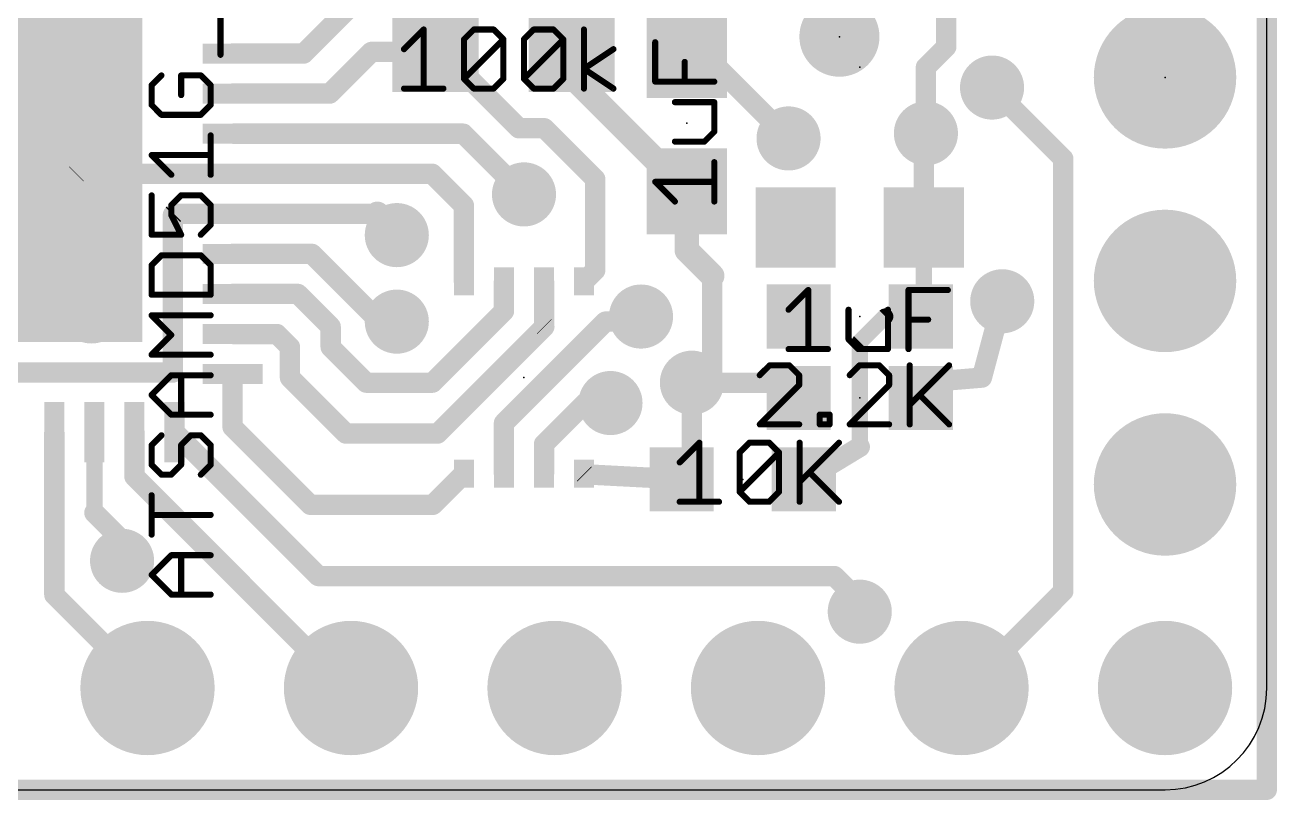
# Model space of a CAD drawing. Extents: x -0.1 to 35.7, y -0.1 to 17.9.
# Drawn here: x 20.06 to 35.69, y -0.13 to 9.54 of the extents above; entities that cross this region are included whole.
import ezdxf

# ---------------------------------------------------------------- set-up
doc = ezdxf.new("R2010")
doc.units = 0
for name, color, linetype in [('1', 12, 'CONTINUOUS'), ('17', 110, 'CONTINUOUS'), ('18', 110, 'CONTINUOUS'), ('20', 53, 'CONTINUOUS'), ('23', 40, 'CONTINUOUS'), ('27', 253, 'CONTINUOUS')]:
    doc.layers.add(name, color=color, linetype=linetype)

# ---------------------------------------------------------------- blocks, each defined once
blk = doc.blocks.new('RECT')
blk.add_solid([(-0.5, -0.5), (0.5, -0.5), (-0.5, 0.5), (0.5, 0.5)])
blk = doc.blocks.new('ROUNDP')
at = {"const_width": 0.5}
blk.add_lwpolyline([(0, -0.25, 1), (0, 0.25, 1), (0, -0.25)], format="xyb", dxfattribs=at)
blk = doc.blocks.new('PIE')
at = {"const_width": 0.5}
blk.add_lwpolyline([(0, -0.25, 1), (0, 0.25, 1), (0, -0.25)], format="xyb", dxfattribs=at)
blk = doc.blocks.new('ROUNDV')
at = {"const_width": 0.5}
blk.add_lwpolyline([(0, -0.25, 1), (0, 0.25, 1), (0, -0.25)], format="xyb", dxfattribs=at)

msp = doc.modelspace()

# ---------------------------------------------------------------- linework, layer by layer
at = {"layer": '1'}
for points, const_width in [([(35.56, 0), (35.56, 17.78)], 0.254), ([(23.5385, 9.1875), (24.7015, 10.3505)], 0.254), ([(31.5595, 9.779), (31.5595, 9.271)], 0.254), ([(31.5595, 9.271), (31.3055, 9.017)], 0.254), ([(22.652, 9.1875), (23.5385, 9.1875)], 0.254), ([(23.864, 8.6875), (24.384, 9.2075)], 0.254), ([(24.384, 9.2075), (25.185, 9.2075)], 0.254), ([(25.185, 9.2075), (25.273, 9.2075)], 0.254), ([(25.273, 9.2075), (26.2255, 8.255)], 0.254), ([(26.885, 9.2075), (26.9485, 8.841)], 0.3048), ([(28.321, 9.1685), (28.5505, 9.1685)], 0.254), ([(28.5505, 9.1685), (29.337, 8.382)], 0.254), ([(31.3055, 9.017), (31.3055, 8.1915)], 0.254), ([(26.9485, 8.841), (28.321, 7.4685)], 0.3048), ([(22.652, 8.6875), (23.864, 8.6875)], 0.254), ([(32.131, 8.763), (33.02, 7.874)], 0.254), ([(22.652, 8.1875), (25.531, 8.1875)], 0.254), ([(25.531, 8.1875), (26.289, 7.4295)], 0.254), ([(26.2255, 8.255), (26.543, 8.255)], 0.254), ([(26.543, 8.255), (27.178, 7.62)], 0.254), ([(31.28, 8.166), (31.3055, 8.1915)], 0.254), ([(31.28, 7.017), (31.28, 8.166)], 0.254), ([(31.3055, 8.001), (31.3055, 8.1915)], 0.254), ([(33.02, 7.874), (33.02, 2.4765)], 0.254), ([(20.705, 7.6875), (19.427, 7.6875)], 0.254), ([(20.705, 7.6875), (20.701, 7.6835)], 0.254), ([(22.652, 7.6875), (20.705, 7.6875)], 0.254), ([(22.652, 7.6875), (25.142, 7.6875)], 0.254), ([(25.142, 7.6875), (25.539, 7.2905)], 0.254), ([(27.178, 7.62), (27.178, 6.4825)], 0.254), ([(28.321, 6.731), (28.321, 7.4685)], 0.3048), ([(25.539, 7.2905), (25.539, 6.3435)], 0.254), ([(21.9075, 7.1755), (21.9195, 7.1875)], 0.254), ([(21.9075, 5.207), (21.9075, 7.1755)], 0.254), ([(21.9195, 7.1875), (22.652, 7.1875)], 0.254), ([(22.652, 7.1875), (24.4595, 7.1875)], 0.254), ([(24.4595, 7.1875), (24.7015, 6.9455)], 0.3048), ([(24.7015, 6.9455), (24.7015, 6.9215)], 0.254), ([(31.026, 6.9595), (31.28, 7.017)], 0.254), ([(31.28, 6.007), (31.28, 7.017)], 0.2032), ([(28.6385, 6.4135), (28.321, 6.731)], 0.3048), ([(22.652, 6.6875), (23.642, 6.6875)], 0.254), ([(23.642, 6.6875), (24.4875, 5.842)], 0.254), ([(27.178, 6.4825), (27.039, 6.3435)], 0.254), ([(26.039, 5.973), (26.039, 6.3435)], 0.254), ([(26.539, 5.7825), (26.539, 6.3435)], 0.254), ([(28.6385, 6.4135), (28.6385, 5.08)], 0.254), ([(22.652, 6.1875), (23.467, 6.1875)], 0.254), ([(23.467, 6.1875), (23.876, 5.7785)], 0.254), ([(25.146, 5.08), (26.039, 5.973)], 0.254), ([(31.242, 5.9055), (31.28, 6.007)], 0.2032), ([(32.004, 5.1435), (32.258, 6.096)], 0.254), ([(24.4875, 5.842), (24.7015, 5.842)], 0.254), ([(26.039, 4.576), (27.305, 5.842)], 0.254), ([(27.305, 5.842), (27.686, 5.842)], 0.254), ([(27.686, 5.842), (27.7495, 5.9055)], 0.254), ([(30.48, 5.588), (30.7975, 5.9055)], 0.2032), ([(30.7975, 5.9055), (31.242, 5.9055)], 0.2032), ([(22.652, 5.6875), (23.205, 5.6875)], 0.254), ([(23.205, 5.6875), (23.368, 5.5245)], 0.254), ([(23.876, 5.7785), (23.876, 5.5245)], 0.254), ([(25.2095, 4.445), (26.543, 5.7785)], 0.254), ([(26.543, 5.7785), (26.539, 5.7825)], 0.254), ([(23.368, 5.5245), (23.368, 5.1435)], 0.254), ([(23.876, 5.5245), (24.3205, 5.08)], 0.254), ([(30.48, 4.279), (30.48, 5.588)], 0.2032), ([(18.927, 5.207), (21.9075, 5.207)], 0.254), ([(22.652, 5.1875), (22.652, 4.526)], 0.254), ([(23.368, 5.1435), (24.0665, 4.445)], 0.254), ([(24.3205, 5.08), (25.146, 5.08)], 0.254), ([(29.503, 5.08), (28.3845, 5.08)], 0.254), ([(28.3845, 4.103), (28.3845, 5.08)], 0.254), ([(28.6385, 5.08), (28.3845, 5.08)], 0.254), ([(29.718, 4.8895), (29.503, 5.08)], 0.254), ([(31.242, 5.08), (32.004, 5.1435)], 0.254), ([(31.242, 4.8895), (31.242, 5.08)], 0.254), ([(26.539, 4.314), (27.051, 4.826)], 0.254), ([(27.051, 4.826), (27.3685, 4.826)], 0.254), ([(26.039, 3.9435), (26.039, 4.576)], 0.254), ([(20.427, 4.4625), (20.427, 2.433)], 0.254), ([(20.927, 4.4625), (20.927, 3.457)], 0.2032), ([(21.427, 4.4625), (21.427, 3.9095)], 0.254), ([(21.927, 4.4625), (23.7225, 2.667)], 0.254), ([(22.652, 4.526), (23.622, 3.556)], 0.254), ([(24.0665, 4.445), (25.2095, 4.445)], 0.254), ([(26.539, 3.9435), (26.539, 4.314)], 0.254), ([(30.48, 4.279), (29.9965, 3.986)], 0.254), ([(28.2575, 3.8735), (28.3845, 4.103)], 0.254), ([(25.1515, 3.556), (25.539, 3.9435)], 0.254), ([(25.513, 3.9175), (25.539, 3.9435)], 0.254), ([(27.039, 3.9435), (27.0455, 3.937)], 0.254), ([(27.0455, 3.937), (28.2575, 3.8735)], 0.254), ([(29.9965, 3.986), (29.7815, 3.8735)], 0.254), ([(21.427, 3.9095), (24.0665, 1.27)], 0.254), ([(23.622, 3.556), (25.1515, 3.556)], 0.254), ([(20.927, 3.457), (21.2725, 3.1115)], 0.254), ([(21.2725, 3.1115), (21.2725, 2.8575)], 0.254), ([(23.7225, 2.667), (30.1625, 2.667)], 0.254), ([(30.1625, 2.667), (30.48, 2.3495)], 0.254), ([(20.427, 2.433), (21.59, 1.27)], 0.254), ([(33.02, 2.4765), (31.8135, 1.27)], 0.254), ([(30.48, 2.3495), (30.48, 2.2225)], 0.254), ([(24.0665, 1.27), (24.13, 1.27)], 0.254), ([(31.8135, 1.27), (31.75, 1.27)], 0.254), ([(0, 0), (35.56, 0)], 0.254)]:
    msp.add_lwpolyline(points, dxfattribs=dict(at, const_width=const_width))
for points, const_width in [([(31.6044, 9.2261, 1), (31.5146, 9.3159)], 0.127), ([(22.652, 9.251, 1), (22.652, 9.124)], 0.127), ([(23.4936, 9.2324, 1), (23.5834, 9.1426)], 0.127), ([(23.5385, 9.124, 1), (23.5385, 9.251)], 0.127), ([(24.384, 9.271, 1), (24.384, 9.144)], 0.127), ([(24.4289, 9.1626, 1), (24.3391, 9.2524)], 0.127), ([(25.185, 9.271, 1), (25.185, 9.144)], 0.127), ([(25.185, 9.144, 1), (25.185, 9.271)], 0.127), ([(25.3179, 9.2524, 1), (25.2281, 9.1626)], 0.127), ([(25.273, 9.144, 1), (25.273, 9.271)], 0.127), ([(26.9601, 9.2205, 1), (26.8099, 9.1945)], 0.1524), ([(28.321, 9.232, 1), (28.321, 9.105)], 0.127), ([(28.5954, 9.2134, 1), (28.5056, 9.1236)], 0.127), ([(28.5505, 9.105, 1), (28.5505, 9.232)], 0.127), ([(31.496, 9.271, 1), (31.623, 9.271)], 0.127), ([(31.369, 9.017, 1), (31.242, 9.017)], 0.127), ([(31.2606, 9.0619, 1), (31.3504, 8.9721)], 0.127), ([(27.0024, 8.8949, 1), (26.8946, 8.7871)], 0.1524), ([(26.8734, 8.828, 1), (27.0236, 8.854)], 0.1524), ([(22.652, 8.751, 1), (22.652, 8.624)], 0.127), ([(23.8191, 8.7324, 1), (23.9089, 8.6426)], 0.127), ([(23.864, 8.624, 1), (23.864, 8.751)], 0.127), ([(32.1759, 8.8079, 1), (32.0861, 8.7181)], 0.127), ([(29.2921, 8.3371, 1), (29.3819, 8.4269)], 0.127), ([(22.652, 8.251, 1), (22.652, 8.124)], 0.127), ([(25.5759, 8.2324, 1), (25.4861, 8.1426)], 0.127), ([(25.531, 8.124, 1), (25.531, 8.251)], 0.127), ([(26.2255, 8.3185, 1), (26.2255, 8.1915)], 0.127), ([(26.1806, 8.2101, 1), (26.2704, 8.2999)], 0.127), ([(26.5879, 8.2999, 1), (26.4981, 8.2101)], 0.127), ([(26.543, 8.1915, 1), (26.543, 8.3185)], 0.127), ([(31.3435, 8.166, 1), (31.2165, 8.166)], 0.127), ([(31.369, 8.1915, 1), (31.242, 8.1915)], 0.127), ([(31.3504, 8.1466, 1), (31.2606, 8.2364)], 0.127), ([(31.2351, 8.2109, 1), (31.3249, 8.1211)], 0.127), ([(31.242, 8.1915, 1), (31.369, 8.1915)], 0.127), ([(31.242, 8.001, 1), (31.369, 8.001)], 0.127), ([(33.0835, 7.874, 1), (32.9565, 7.874)], 0.127), ([(32.9751, 7.8291, 1), (33.0649, 7.9189)], 0.127), ([(20.705, 7.751, 1), (20.705, 7.624)], 0.127), ([(20.7499, 7.6426, 1), (20.6601, 7.7324)], 0.127), ([(20.705, 7.624, 1), (20.705, 7.751)], 0.127), ([(22.652, 7.751, 1), (22.652, 7.624)], 0.127), ([(22.652, 7.624, 1), (22.652, 7.751)], 0.127), ([(25.1869, 7.7324, 1), (25.0971, 7.6426)], 0.127), ([(25.142, 7.624, 1), (25.142, 7.751)], 0.127), ([(20.6561, 7.7284, 1), (20.7459, 7.6386)], 0.127), ([(27.2415, 7.62, 1), (27.1145, 7.62)], 0.127), ([(27.1331, 7.5751, 1), (27.2229, 7.6649)], 0.127), ([(26.2441, 7.3846, 1), (26.3339, 7.4744)], 0.127), ([(28.3972, 7.4685, 1), (28.2448, 7.4685)], 0.1524), ([(28.2671, 7.4146, 1), (28.3749, 7.5224)], 0.1524), ([(25.6025, 7.2905, 1), (25.4755, 7.2905)], 0.127), ([(25.4941, 7.2456, 1), (25.5839, 7.3354)], 0.127), ([(21.971, 7.1755, 1), (21.844, 7.1755)], 0.127), ([(21.8626, 7.2204, 1), (21.9524, 7.1306)], 0.127), ([(21.9195, 7.251, 1), (21.9195, 7.124)], 0.127), ([(21.9644, 7.1426, 1), (21.8746, 7.2324)], 0.127), ([(22.652, 7.251, 1), (22.652, 7.124)], 0.127), ([(22.652, 7.124, 1), (22.652, 7.251)], 0.127), ([(24.5134, 7.2414, 1), (24.4056, 7.1336)], 0.1524), ([(24.4595, 7.124, 1), (24.4595, 7.251)], 0.127), ([(24.6476, 6.8916, 1), (24.7554, 6.9994)], 0.1524), ([(24.765, 6.9455, 1), (24.638, 6.9455)], 0.127), ([(31.012, 7.0214, 1), (31.04, 6.8976)], 0.127), ([(31.2165, 7.017, 1), (31.3435, 7.017)], 0.127), ([(31.3308, 7.017, 1), (31.2292, 7.017)], 0.1016), ([(31.294, 6.9551, 1), (31.266, 7.0789)], 0.127), ([(24.638, 6.9215, 1), (24.765, 6.9215)], 0.127), ([(28.3749, 6.7849, 1), (28.2671, 6.6771)], 0.1524), ([(22.652, 6.751, 1), (22.652, 6.624)], 0.127), ([(23.6869, 6.7324, 1), (23.5971, 6.6426)], 0.127), ([(23.642, 6.624, 1), (23.642, 6.751)], 0.127), ([(28.2448, 6.731, 1), (28.3972, 6.731)], 0.1524), ([(27.2229, 6.4376, 1), (27.1331, 6.5274)], 0.127), ([(25.4755, 6.3435, 1), (25.6025, 6.3435)], 0.127), ([(26.1025, 6.3435, 1), (25.9755, 6.3435)], 0.127), ([(26.6025, 6.3435, 1), (26.4755, 6.3435)], 0.127), ([(26.9941, 6.3884, 1), (27.0839, 6.2986)], 0.127), ([(27.1145, 6.4825, 1), (27.2415, 6.4825)], 0.127), ([(28.5846, 6.3596, 1), (28.6924, 6.4674)], 0.1524), ([(28.702, 6.4135, 1), (28.575, 6.4135)], 0.127), ([(22.652, 6.251, 1), (22.652, 6.124)], 0.127), ([(23.5119, 6.2324, 1), (23.4221, 6.1426)], 0.127), ([(23.467, 6.124, 1), (23.467, 6.251)], 0.127), ([(26.0839, 5.9281, 1), (25.9941, 6.0179)], 0.127), ([(31.3276, 5.9892, 1), (31.2324, 6.0248)], 0.1016), ([(32.3194, 6.0796, 1), (32.1966, 6.1124)], 0.127), ([(24.4875, 5.9055, 1), (24.4875, 5.7785)], 0.127), ([(24.4426, 5.7971, 1), (24.5324, 5.8869)], 0.127), ([(24.7015, 5.7785, 1), (24.7015, 5.9055)], 0.127), ([(25.9755, 5.973, 1), (26.1025, 5.973)], 0.127), ([(27.305, 5.9055, 1), (27.305, 5.7785)], 0.127), ([(27.3499, 5.7971, 1), (27.2601, 5.8869)], 0.127), ([(27.6411, 5.8869, 1), (27.7309, 5.7971)], 0.127), ([(27.686, 5.7785, 1), (27.686, 5.9055)], 0.127), ([(27.7944, 5.8606, 1), (27.7046, 5.9504)], 0.127), ([(30.7975, 5.9563, 1), (30.7975, 5.8547)], 0.1016), ([(30.8334, 5.8696, 1), (30.7616, 5.9414)], 0.1016), ([(31.1944, 5.9233, 1), (31.2896, 5.8877)], 0.1016), ([(31.2292, 6.007, 1), (31.3308, 6.007)], 0.1016), ([(31.242, 5.8547, 1), (31.242, 5.9563)], 0.1016), ([(22.652, 5.751, 1), (22.652, 5.624)], 0.127), ([(23.2499, 5.7324, 1), (23.1601, 5.6426)], 0.127), ([(23.205, 5.624, 1), (23.205, 5.751)], 0.127), ([(23.9395, 5.7785, 1), (23.8125, 5.7785)], 0.127), ([(23.8311, 5.7336, 1), (23.9209, 5.8234)], 0.127), ([(26.5839, 5.8274, 1), (26.4941, 5.7376)], 0.127), ([(26.4755, 5.7825, 1), (26.6025, 5.7825)], 0.127), ([(26.5879, 5.7336, 1), (26.4981, 5.8234)], 0.127), ([(26.4981, 5.7336, 1), (26.5879, 5.8234)], 0.127), ([(23.4315, 5.5245, 1), (23.3045, 5.5245)], 0.127), ([(23.3231, 5.4796, 1), (23.4129, 5.5694)], 0.127), ([(23.9209, 5.5694, 1), (23.8311, 5.4796)], 0.127), ([(30.5308, 5.588, 1), (30.4292, 5.588)], 0.1016), ([(30.4441, 5.6239, 1), (30.5159, 5.5521)], 0.1016), ([(23.8125, 5.5245, 1), (23.9395, 5.5245)], 0.127), ([(21.9075, 5.1435, 1), (21.9075, 5.2705)], 0.127), ([(22.7155, 5.1875, 1), (22.5885, 5.1875)], 0.127), ([(21.844, 5.207, 1), (21.971, 5.207)], 0.127), ([(23.4129, 5.1884, 1), (23.3231, 5.0986)], 0.127), ([(23.3045, 5.1435, 1), (23.4315, 5.1435)], 0.127), ([(24.3205, 5.1435, 1), (24.3205, 5.0165)], 0.127), ([(24.2756, 5.0351, 1), (24.3654, 5.1249)], 0.127), ([(25.1011, 5.1249, 1), (25.1909, 5.0351)], 0.127), ([(25.146, 5.0165, 1), (25.146, 5.1435)], 0.127), ([(28.3845, 5.1435, 1), (28.3845, 5.0165)], 0.127), ([(28.448, 5.08, 1), (28.321, 5.08)], 0.127), ([(28.3845, 5.1435, 1), (28.3845, 5.0165)], 0.127), ([(28.6385, 5.0165, 1), (28.6385, 5.1435)], 0.127), ([(29.5451, 5.1275, 1), (29.4609, 5.0325)], 0.127), ([(29.503, 5.0165, 1), (29.503, 5.1435)], 0.127), ([(31.3055, 5.08, 1), (31.1785, 5.08)], 0.127), ([(31.2367, 5.1433, 1), (31.2473, 5.0167)], 0.127), ([(31.9426, 5.1599, 1), (32.0654, 5.1271)], 0.127), ([(32.0093, 5.0802, 1), (31.9987, 5.2068)], 0.127), ([(28.575, 5.08, 1), (28.702, 5.08)], 0.127), ([(29.6759, 4.842, 1), (29.7601, 4.937)], 0.127), ([(27.051, 4.8895, 1), (27.051, 4.7625)], 0.127), ([(27.0959, 4.7811, 1), (27.0061, 4.8709)], 0.127), ([(27.3685, 4.7625, 1), (27.3685, 4.8895)], 0.127), ([(31.1785, 4.8895, 1), (31.3055, 4.8895)], 0.127), ([(26.1025, 4.576, 1), (25.9755, 4.576)], 0.127), ([(20.4905, 4.4625, 1), (20.3635, 4.4625)], 0.127), ([(20.9778, 4.4625, 1), (20.8762, 4.4625)], 0.1016), ([(21.4905, 4.4625, 1), (21.3635, 4.4625)], 0.127), ([(21.9719, 4.5074, 1), (21.8821, 4.4176)], 0.127), ([(22.6969, 4.5709, 1), (22.6071, 4.4811)], 0.127), ([(22.5885, 4.526, 1), (22.7155, 4.526)], 0.127), ([(24.0665, 4.5085, 1), (24.0665, 4.3815)], 0.127), ([(24.0216, 4.4001, 1), (24.1114, 4.4899)], 0.127), ([(25.1646, 4.4899, 1), (25.2544, 4.4001)], 0.127), ([(25.2095, 4.3815, 1), (25.2095, 4.5085)], 0.127), ([(25.9941, 4.6209, 1), (26.0839, 4.5311)], 0.127), ([(26.6025, 4.314, 1), (26.4755, 4.314)], 0.127), ([(26.4941, 4.3589, 1), (26.5839, 4.2691)], 0.127), ([(30.5129, 4.2247, 1), (30.4471, 4.3333)], 0.127), ([(28.4401, 4.0723, 1), (28.3289, 4.1337)], 0.127), ([(30.4292, 4.279, 1), (30.5308, 4.279)], 0.1016), ([(25.5839, 3.8986, 1), (25.4941, 3.9884)], 0.127), ([(25.5839, 3.8986, 1), (25.4941, 3.9884)], 0.127), ([(27.0839, 3.9884, 1), (26.9941, 3.8986)], 0.127), ([(27.0488, 4.0004, 1), (27.0422, 3.8736)], 0.127), ([(28.321, 4.103, 1), (28.448, 4.103)], 0.127), ([(29.9636, 4.0403, 1), (30.0294, 3.9317)], 0.127), ([(30.0259, 3.9297, 1), (29.9671, 4.0423)], 0.127), ([(21.4719, 3.9544, 1), (21.3821, 3.8646)], 0.127), ([(21.3635, 3.9095, 1), (21.4905, 3.9095)], 0.127), ([(25.4681, 3.9624, 1), (25.5579, 3.8726)], 0.127), ([(25.9755, 3.9435, 1), (26.1025, 3.9435)], 0.127), ([(26.4755, 3.9435, 1), (26.6025, 3.9435)], 0.127), ([(27.0006, 3.8921, 1), (27.0904, 3.9819)], 0.127), ([(28.2019, 3.9042, 1), (28.3131, 3.8428)], 0.127), ([(28.2542, 3.8101, 1), (28.2608, 3.9369)], 0.127), ([(29.7521, 3.9298, 1), (29.8109, 3.8172)], 0.127), ([(23.622, 3.6195, 1), (23.622, 3.4925)], 0.127), ([(23.5771, 3.5111, 1), (23.6669, 3.6009)], 0.127), ([(25.1066, 3.6009, 1), (25.1964, 3.5111)], 0.127), ([(25.1515, 3.4925, 1), (25.1515, 3.6195)], 0.127), ([(20.9719, 3.5019, 1), (20.8821, 3.4121)], 0.127), ([(20.8762, 3.457, 1), (20.9778, 3.457)], 0.1016), ([(21.336, 3.1115, 1), (21.209, 3.1115)], 0.127), ([(21.2276, 3.0666, 1), (21.3174, 3.1564)], 0.127), ([(21.209, 2.8575, 1), (21.336, 2.8575)], 0.127), ([(23.7225, 2.7305, 1), (23.7225, 2.6035)], 0.127), ([(23.6776, 2.6221, 1), (23.7674, 2.7119)], 0.127), ([(30.2074, 2.7119, 1), (30.1176, 2.6221)], 0.127), ([(30.1625, 2.6035, 1), (30.1625, 2.7305)], 0.127), ([(20.4719, 2.4779, 1), (20.3821, 2.3881)], 0.127), ([(32.9565, 2.4765, 1), (33.0835, 2.4765)], 0.127), ([(33.0649, 2.4316, 1), (32.9751, 2.5214)], 0.127), ([(20.3635, 2.433, 1), (20.4905, 2.433)], 0.127), ([(30.5435, 2.3495, 1), (30.4165, 2.3495)], 0.127), ([(30.4351, 2.3046, 1), (30.5249, 2.3944)], 0.127), ([(30.4165, 2.2225, 1), (30.5435, 2.2225)], 0.127), ([(21.5451, 1.2251, 1), (21.6349, 1.3149)], 0.127), ([(24.0665, 1.3335, 1), (24.0665, 1.2065)], 0.127), ([(24.0216, 1.2251, 1), (24.1114, 1.3149)], 0.127), ([(24.13, 1.2065, 1), (24.13, 1.3335)], 0.127), ([(31.75, 1.3335, 1), (31.75, 1.2065)], 0.127), ([(31.7686, 1.3149, 1), (31.8584, 1.2251)], 0.127), ([(31.8135, 1.2065, 1), (31.8135, 1.3335)], 0.127), ([(35.4965, 0, 1), (35.6235, 0)], 0.127), ([(35.56, -0.0635, 1), (35.56, 0.0635)], 0.127)]:
    msp.add_lwpolyline(points, format="xyb", dxfattribs=dict(at, const_width=const_width))
at = {"layer": '20'}
for p, q in [((35.56, 1.27), (35.56, 16.51)), ((1.27, 0), (34.29, 0))]:
    msp.add_line(p, q, dxfattribs=at)
msp.add_arc((34.29, 1.27), 1.27, 270, 0, dxfattribs=at)
at = {"layer": '23'}
for p in [(30.226, 9.398), (26.035, 9.2075), (30.48, 9.017), (34.29, 8.89), (28.321, 8.3185), (30.48, 5.9055), (26.289, 5.1435), (30.48, 4.8895), (29.0195, 3.8735)]:
    msp.add_point(p, dxfattribs=at)
at = {"layer": '27', "const_width": 0.0762}
for points in [[(22.5013, 9.1713), (22.5013, 9.6628)], [(24.7917, 9.2418), (25.0374, 9.4875)], [(25.0374, 9.4875), (25.0374, 8.7503)], [(25.5401, 9.3647), (25.663, 9.4875)], [(25.5401, 8.8732), (25.5401, 9.3647)], [(25.5401, 8.8732), (26.0316, 9.3647)], [(25.663, 9.4875), (25.9087, 9.4875)], [(25.9087, 9.4875), (26.0316, 9.3647)], [(26.0316, 9.3647), (26.0316, 8.8732)], [(26.2885, 9.3647), (26.4114, 9.4875)], [(26.2885, 8.8732), (26.2885, 9.3647)], [(26.2885, 8.8732), (26.78, 9.3647)], [(26.4114, 9.4875), (26.6571, 9.4875)], [(26.6571, 9.4875), (26.78, 9.3647)], [(26.78, 9.3647), (26.78, 8.8732)], [(27.0369, 8.7503), (27.0369, 9.4875)], [(27.0369, 8.996), (27.4055, 9.2418)], [(27.9267, 8.8374), (27.9267, 9.3289)], [(28.2953, 8.8374), (28.2953, 9.0832)], [(21.764, 8.9144), (21.6412, 8.7915)], [(22.2555, 8.9144), (22.0098, 8.9144)], [(22.0098, 8.9144), (22.0098, 8.6687)], [(22.3784, 8.7915), (22.2555, 8.9144)], [(25.663, 8.7503), (25.5401, 8.8732)], [(26.0316, 8.8732), (25.9087, 8.7503)], [(26.4114, 8.7503), (26.2885, 8.8732)], [(26.78, 8.8732), (26.6571, 8.7503)], [(27.4055, 8.7503), (27.0369, 8.996)], [(21.6412, 8.7915), (21.6412, 8.5458)], [(22.3784, 8.5458), (22.3784, 8.7915)], [(24.7917, 8.7503), (25.2832, 8.7503)], [(25.9087, 8.7503), (25.663, 8.7503)], [(26.6571, 8.7503), (26.4114, 8.7503)], [(28.6639, 8.8374), (27.9267, 8.8374)], [(28.6639, 8.5805), (28.1724, 8.5805)], [(28.6639, 8.2119), (28.6639, 8.5805)], [(21.6412, 8.5458), (21.764, 8.4229)], [(21.764, 8.4229), (22.2555, 8.4229)], [(22.2555, 8.4229), (22.3784, 8.5458)], [(22.3784, 7.6745), (22.3784, 8.166)], [(28.1724, 8.089), (28.541, 8.089)], [(28.541, 8.089), (28.6639, 8.2119)], [(21.8869, 7.6745), (21.6412, 7.9203)], [(21.6412, 7.9203), (22.3784, 7.9203)], [(28.6639, 7.3406), (28.6639, 7.8321)], [(28.1724, 7.3406), (27.9267, 7.5863)], [(27.9267, 7.5863), (28.6639, 7.5863)], [(21.6412, 7.4176), (21.6412, 6.9261)], [(21.8869, 7.2947), (22.0098, 7.4176)], [(22.0098, 7.4176), (22.2555, 7.4176)], [(22.2555, 7.4176), (22.3784, 7.2947)], [(21.8869, 7.1718), (21.8869, 7.2947)], [(22.0098, 6.9261), (21.8869, 7.1718)], [(22.3784, 7.2947), (22.3784, 7.049)], [(22.3784, 7.049), (22.2555, 6.9261)], [(21.6412, 6.9261), (22.0098, 6.9261)], [(21.764, 6.6692), (21.6412, 6.5463)], [(21.6412, 6.5463), (21.6412, 6.1777)], [(22.2555, 6.6692), (21.764, 6.6692)], [(22.3784, 6.5463), (22.2555, 6.6692)], [(22.3784, 6.1777), (22.3784, 6.5463)], [(29.591, 5.9906), (29.8367, 6.2363)], [(29.8367, 6.2363), (29.8367, 5.4991)], [(31.0878, 5.4991), (31.0878, 6.2363)], [(31.0878, 6.2363), (31.5793, 6.2363)], [(21.6412, 6.1777), (22.3784, 6.1777)], [(21.8869, 5.675), (21.6412, 5.9207)], [(21.6412, 5.9207), (22.3784, 5.9207)], [(30.3394, 5.9906), (30.3394, 5.622)], [(30.8309, 5.4991), (30.8309, 5.9906)], [(31.0878, 5.8677), (31.3336, 5.8677)], [(21.6412, 5.4293), (21.8869, 5.675)], [(30.3394, 5.622), (30.4623, 5.4991)], [(29.591, 5.4991), (30.0825, 5.4991)], [(30.4623, 5.4991), (30.8309, 5.4991)], [(22.3784, 5.4293), (21.6412, 5.4293)], [(29.355, 5.2965), (29.2321, 5.1737)], [(29.6008, 5.2965), (29.355, 5.2965)], [(29.7236, 5.1737), (29.6008, 5.2965)], [(30.4776, 5.2965), (30.3548, 5.1737)], [(30.7234, 5.2965), (30.4776, 5.2965)], [(30.8463, 5.1737), (30.7234, 5.2965)], [(31.1032, 5.2965), (31.1032, 4.5593)], [(31.1032, 4.805), (31.5947, 5.2965)], [(21.6412, 4.9266), (21.8869, 5.1723)], [(21.8869, 5.1723), (22.3784, 5.1723)], [(22.0098, 4.6808), (22.0098, 5.1723)], [(29.7236, 5.0508), (29.7236, 5.1737)], [(30.8463, 5.0508), (30.8463, 5.1737)], [(29.2321, 4.5593), (29.7236, 5.0508)], [(30.3548, 4.5593), (30.8463, 5.0508)], [(21.8869, 4.6808), (21.6412, 4.9266)], [(31.2261, 4.9279), (31.5947, 4.5593)], [(22.3784, 4.6808), (21.8869, 4.6808)], [(29.9806, 4.5593), (29.9806, 4.6822)], [(29.9806, 4.6822), (30.1034, 4.6822)], [(30.1034, 4.6822), (30.1034, 4.5593)], [(29.7236, 4.5593), (29.2321, 4.5593)], [(30.1034, 4.5593), (29.9806, 4.5593)], [(30.8463, 4.5593), (30.3548, 4.5593)], [(21.764, 4.4239), (21.6412, 4.301)], [(22.0098, 4.301), (22.1327, 4.4239)], [(22.1327, 4.4239), (22.2555, 4.4239)], [(22.2555, 4.4239), (22.3784, 4.301)], [(21.6412, 4.301), (21.6412, 4.0553)], [(22.0098, 4.0553), (22.0098, 4.301)], [(22.3784, 4.301), (22.3784, 4.0553)], [(28.2321, 4.0856), (28.4778, 4.3313)], [(28.4778, 4.3313), (28.4778, 3.5941)], [(28.9805, 4.2085), (29.1034, 4.3313)], [(28.9805, 3.717), (28.9805, 4.2085)], [(28.9805, 3.717), (29.472, 4.2085)], [(29.1034, 4.3313), (29.3491, 4.3313)], [(29.3491, 4.3313), (29.472, 4.2085)], [(29.472, 4.2085), (29.472, 3.717)], [(29.7289, 4.3313), (29.7289, 3.5941)], [(29.7289, 3.8398), (30.2204, 4.3313)], [(21.6412, 4.0553), (21.764, 3.9324)], [(21.8869, 3.9324), (22.0098, 4.0553)], [(22.3784, 4.0553), (22.2555, 3.9324)], [(21.764, 3.9324), (21.8869, 3.9324)], [(29.8518, 3.9627), (30.2204, 3.5941)], [(29.1034, 3.5941), (28.9805, 3.717)], [(29.472, 3.717), (29.3491, 3.5941)], [(21.6412, 3.184), (21.6412, 3.6755)], [(28.2321, 3.5941), (28.7236, 3.5941)], [(29.3491, 3.5941), (29.1034, 3.5941)], [(22.3784, 3.4298), (21.6412, 3.4298)], [(21.6412, 2.6813), (21.8869, 2.9271)], [(21.8869, 2.9271), (22.3784, 2.9271)], [(22.0098, 2.4356), (22.0098, 2.9271)], [(21.8869, 2.4356), (21.6412, 2.6813)], [(22.3784, 2.4356), (21.8869, 2.4356)]]:
    msp.add_lwpolyline(points, dxfattribs=at)
at = {"layer": '27', "const_width": 0.0381}
for points in [[(25.0565, 9.4875, 1), (25.0184, 9.4875)], [(25.0509, 9.4741, 1), (25.0239, 9.501)], [(25.5591, 9.3647, 1), (25.521, 9.3647)], [(25.5266, 9.3781, 1), (25.5536, 9.3512)], [(25.663, 9.5066, 1), (25.663, 9.4685)], [(25.6764, 9.4741, 1), (25.6495, 9.501)], [(25.9222, 9.501, 1), (25.8952, 9.4741)], [(25.9087, 9.4685, 1), (25.9087, 9.5066)], [(26.0506, 9.3647, 1), (26.0125, 9.3647)], [(26.045, 9.3512, 1), (26.0181, 9.3781)], [(26.0181, 9.3512, 1), (26.045, 9.3781)], [(26.275, 9.3781, 1), (26.302, 9.3512)], [(26.3076, 9.3647, 1), (26.2695, 9.3647)], [(26.4114, 9.5066, 1), (26.4114, 9.4685)], [(26.4248, 9.4741, 1), (26.3979, 9.501)], [(26.6706, 9.501, 1), (26.6436, 9.4741)], [(26.6571, 9.4685, 1), (26.6571, 9.5066)], [(26.799, 9.3647, 1), (26.7609, 9.3647)], [(26.7935, 9.3512, 1), (26.7665, 9.3781)], [(26.7665, 9.3512, 1), (26.7935, 9.3781)], [(27.056, 9.4875, 1), (27.0179, 9.4875)], [(24.7782, 9.2553, 1), (24.8051, 9.2283)], [(27.4161, 9.2259, 1), (27.395, 9.2576)], [(27.9457, 9.3289, 1), (27.9076, 9.3289)], [(22.4822, 9.1713, 1), (22.5203, 9.1713)], [(28.3143, 9.0832, 1), (28.2762, 9.0832)], [(21.7775, 8.9009, 1), (21.7506, 8.9279)], [(22.0098, 8.9335, 1), (22.0098, 8.8954)], [(22.0288, 8.9144, 1), (21.9907, 8.9144)], [(22.269, 8.9279, 1), (22.2421, 8.9009)], [(22.2555, 8.8954, 1), (22.2555, 8.9335)], [(25.5536, 8.8866, 1), (25.5266, 8.8597)], [(26.045, 8.8597, 1), (26.0181, 8.8866)], [(26.302, 8.8866, 1), (26.275, 8.8597)], [(26.7935, 8.8597, 1), (26.7665, 8.8866)], [(27.0475, 9.0119, 1), (27.0264, 8.9802)], [(27.0264, 9.0119, 1), (27.0475, 8.9802)], [(21.6602, 8.7915, 1), (21.6221, 8.7915)], [(21.6277, 8.805, 1), (21.6546, 8.7781)], [(22.3975, 8.7915, 1), (22.3594, 8.7915)], [(22.3649, 8.7781, 1), (22.3919, 8.805)], [(24.7917, 8.7694, 1), (24.7917, 8.7313)], [(25.0184, 8.7503, 1), (25.0565, 8.7503)], [(25.2832, 8.7313, 1), (25.2832, 8.7694)], [(25.5266, 8.8866, 1), (25.5536, 8.8597)], [(25.521, 8.8732, 1), (25.5591, 8.8732)], [(25.663, 8.7694, 1), (25.663, 8.7313)], [(25.6495, 8.7368, 1), (25.6764, 8.7638)], [(25.8952, 8.7638, 1), (25.9222, 8.7368)], [(25.9087, 8.7313, 1), (25.9087, 8.7694)], [(26.0125, 8.8732, 1), (26.0506, 8.8732)], [(26.275, 8.8866, 1), (26.302, 8.8597)], [(26.2695, 8.8732, 1), (26.3076, 8.8732)], [(26.4114, 8.7694, 1), (26.4114, 8.7313)], [(26.3979, 8.7368, 1), (26.4248, 8.7638)], [(26.6436, 8.7638, 1), (26.6706, 8.7368)], [(26.6571, 8.7313, 1), (26.6571, 8.7694)], [(26.7609, 8.8732, 1), (26.799, 8.8732)], [(27.0179, 8.7503, 1), (27.056, 8.7503)], [(27.395, 8.7344, 1), (27.4161, 8.7662)], [(27.9076, 8.8374, 1), (27.9457, 8.8374)], [(27.9267, 8.8565, 1), (27.9267, 8.8184)], [(28.2762, 8.8374, 1), (28.3143, 8.8374)], [(28.6639, 8.8184, 1), (28.6639, 8.8565)], [(21.9907, 8.6687, 1), (22.0288, 8.6687)], [(28.1724, 8.5996, 1), (28.1724, 8.5615)], [(28.683, 8.5805, 1), (28.6449, 8.5805)], [(28.6639, 8.5615, 1), (28.6639, 8.5996)], [(21.6546, 8.5593, 1), (21.6277, 8.5323)], [(21.6221, 8.5458, 1), (21.6602, 8.5458)], [(21.764, 8.442, 1), (21.764, 8.4039)], [(21.7506, 8.4095, 1), (21.7775, 8.4364)], [(22.2421, 8.4364, 1), (22.269, 8.4095)], [(22.2555, 8.4039, 1), (22.2555, 8.442)], [(22.3594, 8.5458, 1), (22.3975, 8.5458)], [(22.3919, 8.5323, 1), (22.3649, 8.5593)], [(22.3975, 8.166, 1), (22.3594, 8.166)], [(28.1724, 8.1081, 1), (28.1724, 8.07)], [(28.541, 8.07, 1), (28.541, 8.1081)], [(28.6449, 8.2119, 1), (28.683, 8.2119)], [(28.6774, 8.1984, 1), (28.6504, 8.2254)], [(28.5276, 8.1025, 1), (28.5545, 8.0755)], [(21.6412, 7.9393, 1), (21.6412, 7.9012)], [(21.6546, 7.9337, 1), (21.6277, 7.9068)], [(22.3784, 7.9012, 1), (22.3784, 7.9393)], [(28.683, 7.8321, 1), (28.6449, 7.8321)], [(21.8734, 7.661, 1), (21.9004, 7.688)], [(22.3594, 7.6745, 1), (22.3975, 7.6745)], [(27.9267, 7.6054, 1), (27.9267, 7.5673)], [(27.9401, 7.5998, 1), (27.9132, 7.5729)], [(28.6639, 7.5673, 1), (28.6639, 7.6054)], [(21.6602, 7.4176, 1), (21.6221, 7.4176)], [(22.0098, 7.4366, 1), (22.0098, 7.3985)], [(22.0233, 7.4041, 1), (21.9963, 7.431)], [(22.269, 7.431, 1), (22.2421, 7.4041)], [(22.2555, 7.3985, 1), (22.2555, 7.4366)], [(28.1589, 7.3271, 1), (28.1859, 7.3541)], [(28.6449, 7.3406, 1), (28.683, 7.3406)], [(21.906, 7.2947, 1), (21.8679, 7.2947)], [(21.8734, 7.3082, 1), (21.9004, 7.2812)], [(21.904, 7.1804, 1), (21.8699, 7.1633)], [(21.8679, 7.1718, 1), (21.906, 7.1718)], [(22.3975, 7.2947, 1), (22.3594, 7.2947)], [(22.3649, 7.2812, 1), (22.3919, 7.3082)], [(22.3594, 7.049, 1), (22.3975, 7.049)], [(22.3919, 7.0355, 1), (22.3649, 7.0624)], [(21.6221, 6.9261, 1), (21.6602, 6.9261)], [(21.6412, 6.9451, 1), (21.6412, 6.907)], [(21.9927, 6.9176, 1), (22.0268, 6.9346)], [(22.0098, 6.907, 1), (22.0098, 6.9451)], [(22.2421, 6.9396, 1), (22.269, 6.9126)], [(21.6602, 6.5463, 1), (21.6221, 6.5463)], [(21.6277, 6.5598, 1), (21.6546, 6.5328)], [(21.764, 6.6882, 1), (21.764, 6.6501)], [(21.7775, 6.6557, 1), (21.7506, 6.6826)], [(22.269, 6.6826, 1), (22.2421, 6.6557)], [(22.2555, 6.6501, 1), (22.2555, 6.6882)], [(22.3975, 6.5463, 1), (22.3594, 6.5463)], [(22.3649, 6.5328, 1), (22.3919, 6.5598)], [(29.8558, 6.2363, 1), (29.8177, 6.2363)], [(29.8502, 6.2229, 1), (29.8233, 6.2498)], [(31.1069, 6.2363, 1), (31.0688, 6.2363)], [(31.0878, 6.2554, 1), (31.0878, 6.2173)], [(31.5793, 6.2173, 1), (31.5793, 6.2554)], [(21.6221, 6.1777, 1), (21.6602, 6.1777)], [(21.6412, 6.1967, 1), (21.6412, 6.1586)], [(22.3594, 6.1777, 1), (22.3975, 6.1777)], [(22.3784, 6.1586, 1), (22.3784, 6.1967)], [(21.6546, 5.9342, 1), (21.6277, 5.9073)], [(21.6412, 5.9398, 1), (21.6412, 5.9017)], [(22.3784, 5.9017, 1), (22.3784, 5.9398)], [(29.5775, 6.0041, 1), (29.6045, 5.9771)], [(30.3585, 5.9906, 1), (30.3204, 5.9906)], [(30.8499, 5.9906, 1), (30.8118, 5.9906)], [(31.0878, 5.8868, 1), (31.0878, 5.8487)], [(31.3336, 5.8487, 1), (31.3336, 5.8868)], [(21.9004, 5.6615, 1), (21.8734, 5.6885)], [(21.8734, 5.6615, 1), (21.9004, 5.6885)], [(30.3529, 5.6354, 1), (30.3259, 5.6085)], [(30.3204, 5.622, 1), (30.3585, 5.622)], [(29.591, 5.5182, 1), (29.591, 5.4801)], [(29.8177, 5.4991, 1), (29.8558, 5.4991)], [(30.0825, 5.4801, 1), (30.0825, 5.5182)], [(30.4623, 5.5182, 1), (30.4623, 5.4801)], [(30.4488, 5.4856, 1), (30.4758, 5.5126)], [(30.8118, 5.4991, 1), (30.8499, 5.4991)], [(30.8309, 5.4801, 1), (30.8309, 5.5182)], [(31.0688, 5.4991, 1), (31.1069, 5.4991)], [(21.6412, 5.4483, 1), (21.6412, 5.4102)], [(21.6277, 5.4427, 1), (21.6546, 5.4158)], [(22.3784, 5.4102, 1), (22.3784, 5.4483)], [(29.355, 5.3156, 1), (29.355, 5.2775)], [(29.3685, 5.2831, 1), (29.3415, 5.31)], [(29.6142, 5.31, 1), (29.5873, 5.2831)], [(29.6008, 5.2775, 1), (29.6008, 5.3156)], [(30.4776, 5.3156, 1), (30.4776, 5.2775)], [(30.4911, 5.2831, 1), (30.4642, 5.31)], [(30.7369, 5.31, 1), (30.7099, 5.2831)], [(30.7234, 5.2775, 1), (30.7234, 5.3156)], [(31.1222, 5.2965, 1), (31.0841, 5.2965)], [(31.6081, 5.2831, 1), (31.5812, 5.31)], [(21.8869, 5.1914, 1), (21.8869, 5.1533)], [(21.9004, 5.1589, 1), (21.8734, 5.1858)], [(22.0288, 5.1723, 1), (21.9907, 5.1723)], [(22.3784, 5.1533, 1), (22.3784, 5.1914)], [(29.2187, 5.1871, 1), (29.2456, 5.1602)], [(29.7427, 5.1737, 1), (29.7046, 5.1737)], [(29.7102, 5.1602, 1), (29.7371, 5.1871)], [(30.3413, 5.1871, 1), (30.3682, 5.1602)], [(30.8653, 5.1737, 1), (30.8272, 5.1737)], [(30.8328, 5.1602, 1), (30.8597, 5.1871)], [(29.7046, 5.0508, 1), (29.7427, 5.0508)], [(29.7371, 5.0373, 1), (29.7102, 5.0643)], [(30.8272, 5.0508, 1), (30.8653, 5.0508)], [(30.8597, 5.0373, 1), (30.8328, 5.0643)], [(21.6546, 4.9401, 1), (21.6277, 4.9131)], [(21.6277, 4.9401, 1), (21.6546, 4.9131)], [(31.2395, 4.9414, 1), (31.2126, 4.9144)], [(21.8869, 4.6999, 1), (21.8869, 4.6618)], [(21.8734, 4.6674, 1), (21.9004, 4.6943)], [(21.9907, 4.6808, 1), (22.0288, 4.6808)], [(22.3784, 4.6618, 1), (22.3784, 4.6999)], [(29.9996, 4.6822, 1), (29.9615, 4.6822)], [(29.9806, 4.7012, 1), (29.9806, 4.6631)], [(30.1225, 4.6822, 1), (30.0844, 4.6822)], [(30.1034, 4.6631, 1), (30.1034, 4.7012)], [(31.0897, 4.8185, 1), (31.1167, 4.7916)], [(29.2321, 4.5784, 1), (29.2321, 4.5403)], [(29.2187, 4.5728, 1), (29.2456, 4.5458)], [(29.7236, 4.5403, 1), (29.7236, 4.5784)], [(29.9806, 4.5784, 1), (29.9806, 4.5403)], [(29.9615, 4.5593, 1), (29.9996, 4.5593)], [(30.0844, 4.5593, 1), (30.1225, 4.5593)], [(30.1034, 4.5403, 1), (30.1034, 4.5784)], [(30.3413, 4.5728, 1), (30.3682, 4.5458)], [(30.3548, 4.5784, 1), (30.3548, 4.5403)], [(30.8463, 4.5403, 1), (30.8463, 4.5784)], [(31.0841, 4.5593, 1), (31.1222, 4.5593)], [(31.5812, 4.5458, 1), (31.6081, 4.5728)], [(21.7775, 4.4104, 1), (21.7506, 4.4374)], [(22.1327, 4.443, 1), (22.1327, 4.4049)], [(22.1461, 4.4104, 1), (22.1192, 4.4374)], [(22.269, 4.4374, 1), (22.2421, 4.4104)], [(22.2555, 4.4049, 1), (22.2555, 4.443)], [(21.6602, 4.301, 1), (21.6221, 4.301)], [(21.6277, 4.3145, 1), (21.6546, 4.2876)], [(22.0288, 4.301, 1), (21.9907, 4.301)], [(21.9963, 4.3145, 1), (22.0233, 4.2876)], [(22.3975, 4.301, 1), (22.3594, 4.301)], [(22.3649, 4.2876, 1), (22.3919, 4.3145)], [(28.4969, 4.3313, 1), (28.4588, 4.3313)], [(28.4913, 4.3179, 1), (28.4644, 4.3448)], [(28.967, 4.2219, 1), (28.994, 4.195)], [(28.9996, 4.2085, 1), (28.9615, 4.2085)], [(29.1034, 4.3504, 1), (29.1034, 4.3123)], [(29.1169, 4.3179, 1), (29.0899, 4.3448)], [(29.3626, 4.3448, 1), (29.3357, 4.3179)], [(29.3491, 4.3123, 1), (29.3491, 4.3504)], [(29.4911, 4.2085, 1), (29.453, 4.2085)], [(29.4855, 4.195, 1), (29.4585, 4.2219)], [(29.4585, 4.195, 1), (29.4855, 4.2219)], [(29.748, 4.3313, 1), (29.7099, 4.3313)], [(30.2339, 4.3179, 1), (30.2069, 4.3448)], [(21.6546, 4.0688, 1), (21.6277, 4.0418)], [(21.6221, 4.0553, 1), (21.6602, 4.0553)], [(21.9907, 4.0553, 1), (22.0288, 4.0553)], [(22.0233, 4.0418, 1), (21.9963, 4.0688)], [(22.3594, 4.0553, 1), (22.3975, 4.0553)], [(22.3919, 4.0418, 1), (22.3649, 4.0688)], [(28.2186, 4.0991, 1), (28.2456, 4.0721)], [(21.764, 3.9515, 1), (21.764, 3.9134)], [(21.7506, 3.919, 1), (21.7775, 3.9459)], [(21.8734, 3.9459, 1), (21.9004, 3.919)], [(21.8869, 3.9134, 1), (21.8869, 3.9515)], [(22.2421, 3.9459, 1), (22.269, 3.919)], [(29.8653, 3.9762, 1), (29.8383, 3.9492)], [(28.994, 3.7304, 1), (28.967, 3.7035)], [(29.4855, 3.7035, 1), (29.4585, 3.7304)], [(29.7155, 3.8533, 1), (29.7424, 3.8264)], [(21.6602, 3.6755, 1), (21.6221, 3.6755)], [(28.2321, 3.6132, 1), (28.2321, 3.5751)], [(28.4588, 3.5941, 1), (28.4969, 3.5941)], [(28.7236, 3.5751, 1), (28.7236, 3.6132)], [(28.967, 3.7304, 1), (28.994, 3.7035)], [(28.9615, 3.717, 1), (28.9996, 3.717)], [(29.1034, 3.6132, 1), (29.1034, 3.5751)], [(29.0899, 3.5806, 1), (29.1169, 3.6076)], [(29.3357, 3.6076, 1), (29.3626, 3.5806)], [(29.3491, 3.5751, 1), (29.3491, 3.6132)], [(29.453, 3.717, 1), (29.4911, 3.717)], [(29.7099, 3.5941, 1), (29.748, 3.5941)], [(30.2069, 3.5806, 1), (30.2339, 3.6076)], [(21.6412, 3.4488, 1), (21.6412, 3.4107)], [(22.3784, 3.4107, 1), (22.3784, 3.4488)], [(21.6221, 3.184, 1), (21.6602, 3.184)], [(21.8869, 2.9461, 1), (21.8869, 2.908)], [(21.9004, 2.9136, 1), (21.8734, 2.9406)], [(22.0288, 2.9271, 1), (21.9907, 2.9271)], [(22.3784, 2.908, 1), (22.3784, 2.9461)], [(21.6546, 2.6948, 1), (21.6277, 2.6679)], [(21.6277, 2.6948, 1), (21.6546, 2.6679)], [(21.8869, 2.4546, 1), (21.8869, 2.4165)], [(21.8734, 2.4221, 1), (21.9004, 2.4491)], [(21.9907, 2.4356, 1), (22.0288, 2.4356)], [(22.3784, 2.4165, 1), (22.3784, 2.4546)]]:
    msp.add_lwpolyline(points, format="xyb", dxfattribs=at)

# ---------------------------------------------------------------- block references
at = {"layer": '1'}
for p, xscale, yscale in [((19.177, 7.9375), 4.7, 4.7), ((25.539, 6.3435), 0.25, 0.35), ((26.039, 6.3435), 0.25, 0.35), ((26.539, 6.3435), 0.25, 0.35), ((27.039, 6.3435), 0.25, 0.35), ((29.718, 5.9055), 0.8, 0.8), ((31.242, 5.9055), 0.8, 0.8), ((28.2575, 3.8735), 0.8, 0.8), ((29.7815, 3.8735), 0.8, 0.8), ((25.539, 3.9435), 0.25, 0.35), ((26.039, 3.9435), 0.25, 0.35), ((26.539, 3.9435), 0.25, 0.35), ((27.039, 3.9435), 0.25, 0.35)]:
    msp.add_blockref('RECT', p, dxfattribs=dict(at, xscale=xscale, yscale=yscale))
msp.add_blockref('PIE', (30.226, 9.398), dxfattribs=at)
at = {"layer": '1', "xscale": 1.075}
for p, rotation in [((25.185, 9.2075), 180), ((26.885, 9.2075), 180), ((28.321, 9.1685), 90), ((28.321, 7.4685), 90)]:
    msp.add_blockref('RECT', p, dxfattribs=dict(at, rotation=rotation))
at = {"layer": '1'}
for p, xscale, yscale, rotation in [((22.652, 9.1875), 0.75, 0.25, 180), ((22.652, 8.6875), 0.75, 0.25, 180), ((22.652, 8.1875), 0.75, 0.25, 180), ((22.652, 7.6875), 0.75, 0.25, 180), ((22.652, 7.1875), 0.75, 0.25, 180), ((22.652, 6.6875), 0.75, 0.25, 180), ((22.652, 6.1875), 0.75, 0.25, 180), ((22.652, 5.6875), 0.75, 0.25, 180), ((22.652, 5.1875), 0.75, 0.25, 180), ((29.718, 4.8895), 0.8, 0.8, 180), ((31.242, 4.8895), 0.8, 0.8, 180), ((20.427, 4.4625), 0.75, 0.25, 90), ((20.927, 4.4625), 0.75, 0.25, 90), ((21.427, 4.4625), 0.75, 0.25, 90), ((21.927, 4.4625), 0.75, 0.25, 90)]:
    msp.add_blockref('RECT', p, dxfattribs=dict(at, xscale=xscale, yscale=yscale, rotation=rotation))
at = {"layer": '1', "rotation": 270}
for p in [(29.68, 7.017), (31.28, 7.017)]:
    msp.add_blockref('RECT', p, dxfattribs=at)
at = {"layer": '17'}
for p, xscale, yscale, rotation in [((34.29, 8.89), 1.778, 1.778, 180), ((34.29, 6.35), 1.778, 1.778, 180), ((34.29, 3.81), 1.778, 1.778, 180), ((21.59, 1.27), 1.6764, 1.6764, 270), ((24.13, 1.27), 1.6764, 1.6764, 270), ((26.67, 1.27), 1.6764, 1.6764, 270), ((29.21, 1.27), 1.6764, 1.6764, 270), ((31.75, 1.27), 1.6764, 1.6764, 270), ((34.29, 1.27), 1.6764, 1.6764, 270)]:
    msp.add_blockref('ROUNDP', p, dxfattribs=dict(at, xscale=xscale, yscale=yscale, rotation=rotation))
at = {"layer": '18', "xscale": 0.8001, "yscale": 0.8001}
for p in [(32.131, 8.763), (32.131, 8.763), (29.591, 8.128), (29.591, 8.128), (31.3055, 8.1915), (31.3055, 8.1915), (26.289, 7.4295), (26.289, 7.4295), (24.7015, 6.9215), (24.7015, 6.9215), (32.258, 6.096), (32.258, 6.096), (20.8915, 5.969), (20.8915, 5.969), (27.7495, 5.9055), (27.7495, 5.9055), (24.7015, 5.842), (24.7015, 5.842), (28.3845, 5.08), (28.3845, 5.08), (27.3685, 4.826), (27.3685, 4.826), (21.2725, 2.8575), (21.2725, 2.8575), (30.48, 2.2225), (30.48, 2.2225)]:
    msp.add_blockref('ROUNDV', p, dxfattribs=at)

doc.saveas('drawing.dxf')
